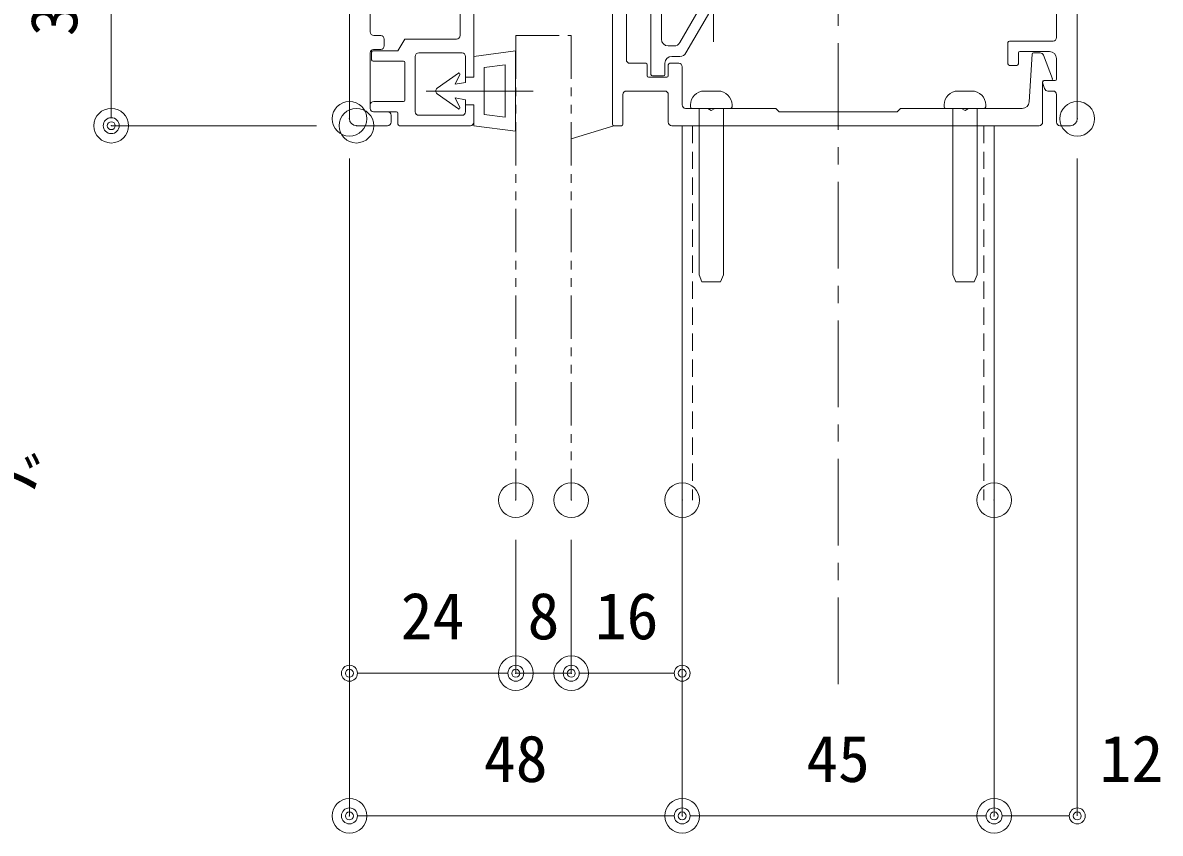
# Model space of a CAD drawing. Units: millimetres, scale not verified. Extents: x -3564 to 3564, y -1188 to 1188.
# Drawn here: x -1466.4 to -1138.3, y 628.6 to 862.5 of the extents above; entities that cross this region are included whole.
import ezdxf
from ezdxf.enums import TextEntityAlignment as Align

# ---------------------------------------------------------------- set-up
doc = ezdxf.new("R2010")
doc.units = ezdxf.units.MM
doc.header["$LTSCALE"] = 20
doc.header["$PDMODE"] = 32
doc.header["$PDSIZE"] = 10
for name, pattern in [('USER1', [2, 1.25, -0.25, 0.25, -0.25]), ('USER2', [1.25, 0.625, -0.125, 0.125, -0.125, 0.125, -0.125]), ('USER3', [0.375, 0.25, -0.125])]:
    doc.linetypes.add(name, pattern=pattern)
for name, color, linetype, lineweight in [('0-0_0', 7, 'Continuous', 18), ('0-1_DEFPOINTS', 7, 'Continuous', 18), ('0-3_MOJI', 7, 'Continuous', 18), ('0-6_6ﾊｯﾁﾝｸﾞ', 4, 'Continuous', 18), ('0-8_3中心線', 2, 'USER1', 18), ('0-9_41ｱﾙﾐ', 6, 'Continuous', 18), ('0-A_1手摺寸法', 7, 'Continuous', 18), ('0-D_2a', 1, 'USER2', 18), ('0-E_4アルミ', 6, 'Continuous', 18)]:
    doc.layers.add(name, color=color, linetype=linetype, lineweight=lineweight)
doc.layers.add('0-2_笠木', color=7, linetype='Continuous')
doc.styles.add('ＭＳ ゴシック', font='')
doc.styles.get('ＭＳ ゴシック').set_extended_font_data('MS Gothic')

# ---------------------------------------------------------------- blocks, each defined once
blk = doc.blocks.new('_ORIGIN2')
at = {"layer": '0-0_0'}
blk.add_line((-0.5, 0), (-1, 0), dxfattribs=at)
for radius in [0.5, 0.25]:
    blk.add_circle((0, 0), radius, dxfattribs=at)
blk = doc.blocks.new('D73')
at = {"layer": '0-1_DEFPOINTS'}
for p in [(4530.74, 1879.29), (4506.74, 1769.25), (4506.74, 1678.14)]:
    blk.add_point(p, dxfattribs=at)
at = {"layer": '0-A_1手摺寸法'}
for p, q in [((4530.74, 1867.79), (4530.74, 1678.14)), ((4506.74, 1757.75), (4506.74, 1678.14)), ((4526.14, 1678.14), (4511.34, 1678.14))]:
    blk.add_line(p, q, dxfattribs=at)
at = {"layer": '0-A_1手摺寸法', "xscale": 4.6, "yscale": 4.6, "rotation": 180}
blk.add_blockref('_ORIGIN2', (4506.74, 1678.14), dxfattribs=at)
at = {"layer": '0-A_1手摺寸法', "xscale": 4.6, "yscale": 4.6}
blk.add_blockref('_ORIGIN2', (4530.74, 1678.14), dxfattribs=at)
at = {"layer": '0-A_1手摺寸法', "style": 'ＭＳ ゴシック'}
blk.add_text('12', height=13.49, dxfattribs=at).set_placement((4537.2, 1683.89), align=Align.BOTTOM_LEFT)
blk = doc.blocks.new('D74')
at = {"layer": '0-1_DEFPOINTS'}
for p in [(4416.74, 1769.25), (4506.74, 1769.25), (4416.74, 1678.14)]:
    blk.add_point(p, dxfattribs=at)
at = {"layer": '0-A_1手摺寸法'}
for p, q in [((4416.74, 1757.75), (4416.74, 1678.14)), ((4506.74, 1757.75), (4506.74, 1678.14)), ((4502.14, 1678.14), (4421.34, 1678.14))]:
    blk.add_line(p, q, dxfattribs=at)
at = {"layer": '0-A_1手摺寸法', "xscale": 4.6, "yscale": 4.6, "rotation": 180}
blk.add_blockref('_ORIGIN2', (4416.74, 1678.14), dxfattribs=at)
at = {"layer": '0-A_1手摺寸法', "xscale": 4.6, "yscale": 4.6}
blk.add_blockref('_ORIGIN2', (4506.74, 1678.14), dxfattribs=at)
at = {"layer": '0-A_1手摺寸法', "style": 'ＭＳ ゴシック'}
blk.add_text('45', height=13.49, dxfattribs=at).set_placement((4452.54, 1683.89), align=Align.BOTTOM_LEFT)
blk = doc.blocks.new('D75')
at = {"layer": '0-1_DEFPOINTS'}
for p in [(4320.74, 1879.29), (4416.74, 1769.25), (4320.74, 1678.14)]:
    blk.add_point(p, dxfattribs=at)
at = {"layer": '0-A_1手摺寸法'}
for p, q in [((4320.74, 1867.79), (4320.74, 1678.14)), ((4416.74, 1757.75), (4416.74, 1678.14)), ((4412.14, 1678.14), (4325.34, 1678.14))]:
    blk.add_line(p, q, dxfattribs=at)
at = {"layer": '0-A_1手摺寸法', "xscale": 4.6, "yscale": 4.6, "rotation": 180}
blk.add_blockref('_ORIGIN2', (4320.74, 1678.14), dxfattribs=at)
at = {"layer": '0-A_1手摺寸法', "xscale": 4.6, "yscale": 4.6}
blk.add_blockref('_ORIGIN2', (4416.74, 1678.14), dxfattribs=at)
at = {"layer": '0-A_1手摺寸法', "style": 'ＭＳ ゴシック'}
blk.add_text('48', height=13.49, dxfattribs=at).set_placement((4359.54, 1683.89), align=Align.BOTTOM_LEFT)
blk = doc.blocks.new('D76')
at = {"layer": '0-1_DEFPOINTS'}
for p in [(4384.74, 1769.25), (4416.74, 1769.25), (4384.74, 1719.3)]:
    blk.add_point(p, dxfattribs=at)
at = {"layer": '0-A_1手摺寸法'}
for p, q in [((4384.74, 1757.75), (4384.74, 1719.3)), ((4416.74, 1757.75), (4416.74, 1719.3)), ((4412.14, 1719.3), (4389.34, 1719.3))]:
    blk.add_line(p, q, dxfattribs=at)
at = {"layer": '0-A_1手摺寸法', "xscale": 4.6, "yscale": 4.6, "rotation": 180}
blk.add_blockref('_ORIGIN2', (4384.74, 1719.3), dxfattribs=at)
at = {"layer": '0-A_1手摺寸法', "xscale": 4.6, "yscale": 4.6}
blk.add_blockref('_ORIGIN2', (4416.74, 1719.3), dxfattribs=at)
at = {"layer": '0-A_1手摺寸法', "style": 'ＭＳ ゴシック'}
blk.add_text('16', height=13.49, dxfattribs=at).set_placement((4391.54, 1725.05), align=Align.BOTTOM_LEFT)
blk = doc.blocks.new('D77')
at = {"layer": '0-1_DEFPOINTS'}
for p in [(4368.74, 1769.25), (4384.74, 1769.25), (4368.74, 1719.3)]:
    blk.add_point(p, dxfattribs=at)
at = {"layer": '0-A_1手摺寸法'}
for p, q in [((4368.74, 1757.75), (4368.74, 1719.3)), ((4384.74, 1757.75), (4384.74, 1719.3)), ((4364.14, 1719.3), (4359.54, 1719.3)), ((4384.74, 1719.3), (4368.74, 1719.3)), ((4389.34, 1719.3), (4393.94, 1719.3))]:
    blk.add_line(p, q, dxfattribs=at)
at = {"layer": '0-A_1手摺寸法', "xscale": 4.6, "yscale": 4.6}
blk.add_blockref('_ORIGIN2', (4368.74, 1719.3), dxfattribs=at)
at = {"layer": '0-A_1手摺寸法', "xscale": 4.6, "yscale": 4.6, "rotation": 180}
blk.add_blockref('_ORIGIN2', (4384.74, 1719.3), dxfattribs=at)
at = {"layer": '0-A_1手摺寸法', "style": 'ＭＳ ゴシック'}
blk.add_text('8', height=13.49, dxfattribs=at).set_placement((4372.14, 1725.05), align=Align.BOTTOM_LEFT)
blk = doc.blocks.new('D78')
at = {"layer": '0-1_DEFPOINTS'}
for p in [(4425.74, 1947.29), (4252.02, 1877.29), (4322.74, 1877.29)]:
    blk.add_point(p, dxfattribs=at)
at = {"layer": '0-A_1手摺寸法'}
for p, q in [((4414.24, 1947.29), (4252.02, 1947.29)), ((4252.02, 1942.69), (4252.02, 1881.89)), ((4311.24, 1877.29), (4252.02, 1877.29))]:
    blk.add_line(p, q, dxfattribs=at)
at = {"layer": '0-A_1手摺寸法', "xscale": 4.6, "yscale": 4.6}
for p, rotation in [((4252.02, 1947.29), 90), ((4252.02, 1877.29), 270)]:
    blk.add_blockref('_ORIGIN2', p, dxfattribs=dict(at, rotation=rotation))
at = {"layer": '0-A_1手摺寸法', "style": 'ＭＳ ゴシック'}
blk.add_text('35', height=13.49, rotation=90, dxfattribs=at).set_placement((4246.27, 1903.09), align=Align.BOTTOM_LEFT)
blk = doc.blocks.new('A$C64853210')
at = {"layer": '0-9_41ｱﾙﾐ'}
for p, q in [((-9, -2.79), (-9, -27.6)), ((-7.5, -22.5), (-7.5, -2.62)), ((6.67, -3.1), (-4.82, -23)), ((-3.95, -24.5), (8.88, -2.27)), ((-49.49, -21.47), (-49.49, -12.05)), ((49.5, -12.05), (49.5, -22.3)), ((52.5, -34), (52.5, -12.47)), ((-47.99, -22), (-48.99, -22)), ((-47.49, -23.5), (-47.49, -22.5)), ((49, -22.8), (42.7, -22.8)), ((-49.51, -32.5), (-49.51, -24.5)), ((-49.01, -24), (-47.99, -24)), ((-5.69, -23.5), (-6.5, -23.5)), ((42.5, -23), (42.5, -26.1)), ((44, -26.1), (44, -24.5)), ((44.2, -24.3), (48.5, -24.3)), ((-7, -27.6), (-7, -26)), ((-6, -25), (-4.82, -25)), ((49.5, -25.3), (49.5, -28.3)), ((-8.8, -27.8), (-7.2, -27.8)), ((42.7, -26.3), (43.8, -26.3)), ((47.49, -28.76), (47.79, -29.66)), ((49.3, -28.5), (47.68, -28.5)), ((48.26, -30), (49, -30)), ((49.5, -30.5), (49.5, -34.5)), ((-47, -33), (-49.01, -33)), ((-46.5, -34.5), (-46.5, -33.5)), ((-51.5, -35), (-47, -35)), ((50, -35), (51.5, -35))]:
    blk.add_line(p, q, dxfattribs=at)
blk.add_lwpolyline([(-52.5, -12.47), (-52.5, -24.56), (-52.5, -27.61), (-52.5, -34)], dxfattribs=at)
for centre, radius, start, end in [((0, -176.27), 176.27, 74.151, 105.849), ((-6.5, -2.62), 1, 92.1437, 180), ((0, -176.27), 174.77, 88.0856, 92.1437), ((5.8, -2.6), 1, 330, 88.0856), ((0, -176.27), 174.77, 93.2991, 105.3223), ((-10, -2.79), 1, 0, 93.2932), ((9.74, -2.77), 1, 86.7853, 150), ((0, -176.27), 174.77, 74.675, 86.7853), ((-46.5, -12.47), 6, 105.849, 180), ((-44.99, -12.05), 4.5, 105.3193, 180), ((45, -12.05), 4.5, 0, 74.6718), ((46.5, -12.47), 6, 0, 74.1492), ((-48.99, -21.5), 0.5, 176.5191, 270), ((-47.99, -22.5), 0.5, 0, 90), ((-6.5, -22.5), 1, 180, 270), ((42.7, -23), 0.2, 90, 180), ((49, -22.3), 0.5, 270, 0), ((-49.01, -24.5), 0.5, 90, 180), ((-47.99, -23.5), 0.5, 270, 0), ((-5.69, -22.5), 1, 270, 330), ((-4.82, -24), 1, 270, 330), ((44.2, -24.5), 0.2, 90, 180), ((48.5, -25.3), 1, 0, 90), ((-6, -26), 1, 90, 180), ((42.7, -26.1), 0.2, 180, 270), ((43.8, -26.1), 0.2, 270, 0), ((-8.8, -27.6), 0.2, 180, 270), ((-7.2, -27.6), 0.2, 270, 0), ((47.68, -28.7), 0.2, 90, 198.4349), ((49.3, -28.3), 0.2, 270, 0), ((48.26, -29.5), 0.5, 198.4349, 270), ((49, -30.5), 0.5, 0, 90), ((-49.01, -32.5), 0.5, 180, 270), ((-51.5, -34), 1, 180, 270), ((-47, -33.5), 0.5, 0, 90), ((51.5, -34), 1, 270, 0), ((-47, -34.5), 0.5, 270, 0), ((50, -34.5), 0.5, 180, 270)]:
    blk.add_arc(centre, radius, start, end, dxfattribs=at)
blk = doc.blocks.new('D79')
at = {"layer": '0-1_DEFPOINTS'}
for p in [(4320.74, 1879.29), (4368.74, 1769.25), (4368.74, 1719.3)]:
    blk.add_point(p, dxfattribs=at)
at = {"layer": '0-A_1手摺寸法'}
for p, q in [((4320.74, 1867.79), (4320.74, 1719.3)), ((4368.74, 1757.75), (4368.74, 1719.3)), ((4325.34, 1719.3), (4364.14, 1719.3))]:
    blk.add_line(p, q, dxfattribs=at)
at = {"layer": '0-A_1手摺寸法', "xscale": 4.6, "yscale": 4.6, "rotation": 180}
blk.add_blockref('_ORIGIN2', (4320.74, 1719.3), dxfattribs=at)
at = {"layer": '0-A_1手摺寸法', "xscale": 4.6, "yscale": 4.6}
blk.add_blockref('_ORIGIN2', (4368.74, 1719.3), dxfattribs=at)
at = {"layer": '0-A_1手摺寸法', "style": 'ＭＳ ゴシック'}
blk.add_text('24', height=13.49, dxfattribs=at).set_placement((4335.54, 1725.05), align=Align.BOTTOM_LEFT)
blk = doc.blocks.new('hbk-213')
at = {"layer": '0-A_1手摺寸法', "color": 3}
for p, q in [((0, 2.55), (0, -12.9)), ((-5.8, 0), (5.8, 0)), ((-5.8, 0), (-5, -6)), ((5.8, 0), (5, -6)), ((-3.78, -1.5), (3.78, -1.5)), ((-3.78, -1.5), (-3.38, -4.5)), ((3.78, -1.5), (3.38, -4.5)), ((-3.38, -4.5), (3.38, -4.5)), ((-5, -6), (-2, -6)), ((-2, -6), (-2, -7.2)), ((2, -6), (5, -6)), ((2, -6), (2, -7.2)), ((-2.39, -8.01), (-1, -8.7)), ((-2, -7.2), (-1.25, -7.2)), ((-1.25, -7.2), (-1, -8.7)), ((1.25, -7.2), (1, -8.7)), ((1, -8.7), (2.39, -8.01)), ((1.25, -7.2), (2, -7.2)), ((-2.57, -8.24), (-0.4, -11.3)), ((0.4, -11.3), (2.57, -8.24))]:
    blk.add_line(p, q, dxfattribs=at)
for centre, radius, start, end in [((-2.45, -8.15), 0.15, 66.3706, 216.6071), ((2.45, -8.15), 0.15, 323.3929, 113.6294), ((0, -11), 0.5, 216.6071, 323.3929)]:
    blk.add_arc(centre, radius, start, end, dxfattribs=at)
blk = doc.blocks.new('A$C6FE40CEB')
at = {"layer": '0-9_41ｱﾙﾐ'}
for p, q in [((28.45, 28), (13.45, 28)), ((12.95, 27.5), (12.95, 13)), ((30, 27.26), (36.5, 19.26)), ((27.5, 26), (15.45, 26)), ((29.05, 25.26), (34.5, 18.55)), ((34.95, 17.29), (34.95, 0.2)), ((36.95, 18), (36.95, 9.5)), ((5, 12.5), (4, 10.8)), ((5, 12.5), (12.45, 12.5)), ((0.2, 10.6), (0.2, 9.5)), ((4, 10.8), (0.4, 10.8)), ((6.5, 2), (6.5, 10)), ((7, 10.5), (13.25, 10.5)), ((95.49, 10.31), (95.06, 3.44)), ((96.65, 10.5), (95.69, 10.5)), ((98.4, 6.77), (97.12, 10.18)), ((0.4, 9.3), (4.8, 9.3)), ((5, 9.1), (5, 3.7)), ((37.45, 9), (39.76, 9)), ((39.96, 8.8), (39.96, 7.2)), ((43, 8.8), (43, 7.2)), ((43.2, 9), (44.5, 9)), ((45, 8.5), (45, 3)), ((40.16, 7), (42.8, 7)), ((36.95, 5), (42.5, 5)), ((97, 0.5), (97, 6.3)), ((97.2, 6.5), (98.21, 6.5)), ((4.8, 3.5), (0.5, 3.5)), ((36.45, 4.5), (36.45, 0.2)), ((43, 4.5), (43, 0.5)), ((0, 3), (0, 2.5)), ((0.5, 2), (3.8, 2)), ((4, 1.8), (4, 0.2)), ((4.2, 0), (14.45, 0)), ((13.25, 1.5), (7, 1.5)), ((35.15, 0), (36.25, 0)), ((96.5, 0), (43.5, 0))]:
    blk.add_line(p, q, dxfattribs=at)
for points in [[(13.75, 10), (13.75, 7), (14.95, 7), (14.95, 25.5)], [(14.95, 0.5), (14.95, 0.8), (14.95, 3), (13.75, 3), (13.75, 2)], [(59, 2), (58.5, 2.5), (49.72, 2.5), (49.2, 2.2), (48.68, 2.5), (45.5, 2.5)], [(94.06, 2.5), (86.32, 2.5), (85.8, 2.2), (85.28, 2.5), (76.5, 2.5), (76, 2), (59, 2)]]:
    blk.add_lwpolyline(points, dxfattribs=at)
for centre, radius, start, end in [((13.45, 27.5), 0.5, 90, 180), ((28.45, 26), 2, 39.0939, 90), ((15.45, 25.5), 0.5, 90, 180), ((27.5, 24), 2, 39.0939, 90), ((32.95, 17.29), 2, 0, 39.0939), ((34.95, 18), 2, 0, 39.0939), ((12.45, 13), 0.5, 270, 0), ((0.4, 10.6), 0.2, 90, 180), ((7, 10), 0.5, 90, 180), ((13.25, 10), 0.5, 0, 90), ((95.69, 10.3), 0.2, 90, 176.4237), ((95.69, 10.3), 0.2, 90, 176.4237), ((95.69, 10.3), 0.2, 90, 176.4237), ((96.65, 10), 0.5, 20.556, 90), ((0.4, 9.5), 0.2, 180, 270), ((4.8, 9.1), 0.2, 0, 90), ((37.45, 9.5), 0.5, 180, 270), ((39.76, 8.8), 0.2, 0, 90), ((43.2, 8.8), 0.2, 90, 180), ((44.5, 8.5), 0.5, 0, 90), ((40.16, 7.2), 0.2, 180, 270), ((42.8, 7.2), 0.2, 270, 0), ((98.21, 6.7), 0.2, 270, 20.556), ((36.95, 4.5), 0.5, 90, 180), ((42.5, 4.5), 0.5, 0, 90), ((97.2, 6.3), 0.2, 90, 180), ((0.5, 3), 0.5, 90, 180), ((4.8, 3.7), 0.2, 270, 0), ((94.06, 3.5), 1, 270, 356.4237), ((0.5, 2.5), 0.5, 180, 270), ((3.8, 1.8), 0.2, 0, 90), ((7, 2), 0.5, 180, 270), ((13.25, 2), 0.5, 270, 0), ((45.5, 3), 0.5, 180, 270), ((4.2, 0.2), 0.2, 180, 270), ((14.45, 0.5), 0.5, 270, 0), ((35.15, 0.2), 0.2, 180, 270), ((36.25, 0.2), 0.2, 270, 0), ((43.5, 0.5), 0.5, 180, 270), ((96.5, 0.5), 0.5, 270, 0)]:
    blk.add_arc(centre, radius, start, end, dxfattribs=at)

msp = doc.modelspace()

# ---------------------------------------------------------------- linework, layer by layer
at = {"layer": '0-0_0'}
for p, q in [((-1276.19, 832.77), (-1276.19, 713.23)), ((-1186.19, 832.77), (-1186.19, 713.23))]:
    msp.add_line(p, q, dxfattribs=at)
at = {"layer": '0-6_6ﾊｯﾁﾝｸﾞ'}
for p, q in [((-1265.81, 842.77), (-1269.81, 842.77)), ((-1196.61, 842.77), (-1192.61, 842.77)), ((-1273.81, 838.77), (-1273.81, 838.17)), ((-1262.21, 837.77), (-1273.41, 837.77)), ((-1271.31, 837.77), (-1271.31, 789.7)), ((-1264.31, 837.77), (-1264.31, 789.7)), ((-1261.81, 838.77), (-1261.81, 838.17)), ((-1200.61, 838.77), (-1200.61, 838.17)), ((-1200.21, 837.77), (-1189.01, 837.77)), ((-1198.11, 837.77), (-1198.11, 789.7)), ((-1191.11, 837.77), (-1191.11, 789.7)), ((-1188.61, 838.77), (-1188.61, 838.17)), ((-1271.31, 789.7), (-1270.48, 787.7)), ((-1265.14, 787.7), (-1270.48, 787.7)), ((-1264.31, 789.7), (-1265.14, 787.7)), ((-1198.11, 789.7), (-1197.28, 787.7)), ((-1197.28, 787.7), (-1191.94, 787.7)), ((-1191.11, 789.7), (-1191.94, 787.7))]:
    msp.add_line(p, q, dxfattribs=at)
for centre, radius, start, end in [((-1269.81, 838.77), 4, 90, 180), ((-1265.81, 838.77), 4, 0, 90), ((-1196.61, 838.77), 4, 90, 180), ((-1192.61, 838.77), 4, 0, 90), ((-1273.41, 838.17), 0.4, 180, 270), ((-1262.21, 838.17), 0.4, 270, 0), ((-1200.21, 838.17), 0.4, 180, 270), ((-1189.01, 838.17), 0.4, 270, 0)]:
    msp.add_arc(centre, radius, start, end, dxfattribs=at)
at = {"layer": '0-8_3中心線'}
for p, q in [((-1267.19, 1033.08), (-1267.19, 856.94)), ((-1231.19, 976.6), (-1231.19, 668.77))]:
    msp.add_line(p, q, dxfattribs=at)
at = {"layer": '0-A_1手摺寸法', "color": 3}
msp.add_line((-1295.89, 832.77), (-1308.19, 828.96), dxfattribs=at)
at = {"layer": '0-D_2a'}
for p, q in [((-1324.19, 858.77), (-1324.19, 724.73)), ((-1324.19, 858.77), (-1308.19, 858.77)), ((-1308.19, 858.77), (-1308.19, 724.73))]:
    msp.add_line(p, q, dxfattribs=at)
at = {"layer": '0-E_4アルミ', "linetype": 'USER3'}
for p, q in [((-1273.19, 832.77), (-1273.19, 724.73)), ((-1189.19, 832.77), (-1189.19, 724.73))]:
    msp.add_line(p, q, dxfattribs=at)

# ---------------------------------------------------------------- block references
at = {"layer": '0-2_笠木', "xscale": 2, "yscale": 2}
for name, p in [('A$C64853210', (-1267.19, 902.77)), ('A$C6FE40CEB', (-1366.19, 832.77))]:
    msp.add_blockref(name, p, dxfattribs=at)
at = {"layer": '0-A_1手摺寸法'}
for name in ['D78', 'D75', 'D79', 'D73', 'D77', 'D76', 'D74']:
    msp.add_blockref(name, (-5692.93, -1044.52), dxfattribs=at)
at = {"layer": '0-A_1手摺寸法', "xscale": -2, "yscale": 2, "rotation": 270}
msp.add_blockref('hbk-213', (-1324.29, 842.77), dxfattribs=at)

# ---------------------------------------------------------------- texts
at = {"layer": '0-3_MOJI', "style": 'ＭＳ ゴシック', "width": 0.8}
msp.add_text('先付けビード', height=14.66, dxfattribs=at).set_placement((-1555.48, 718.57), align=Align.BOTTOM_LEFT)

doc.saveas('drawing.dxf')
